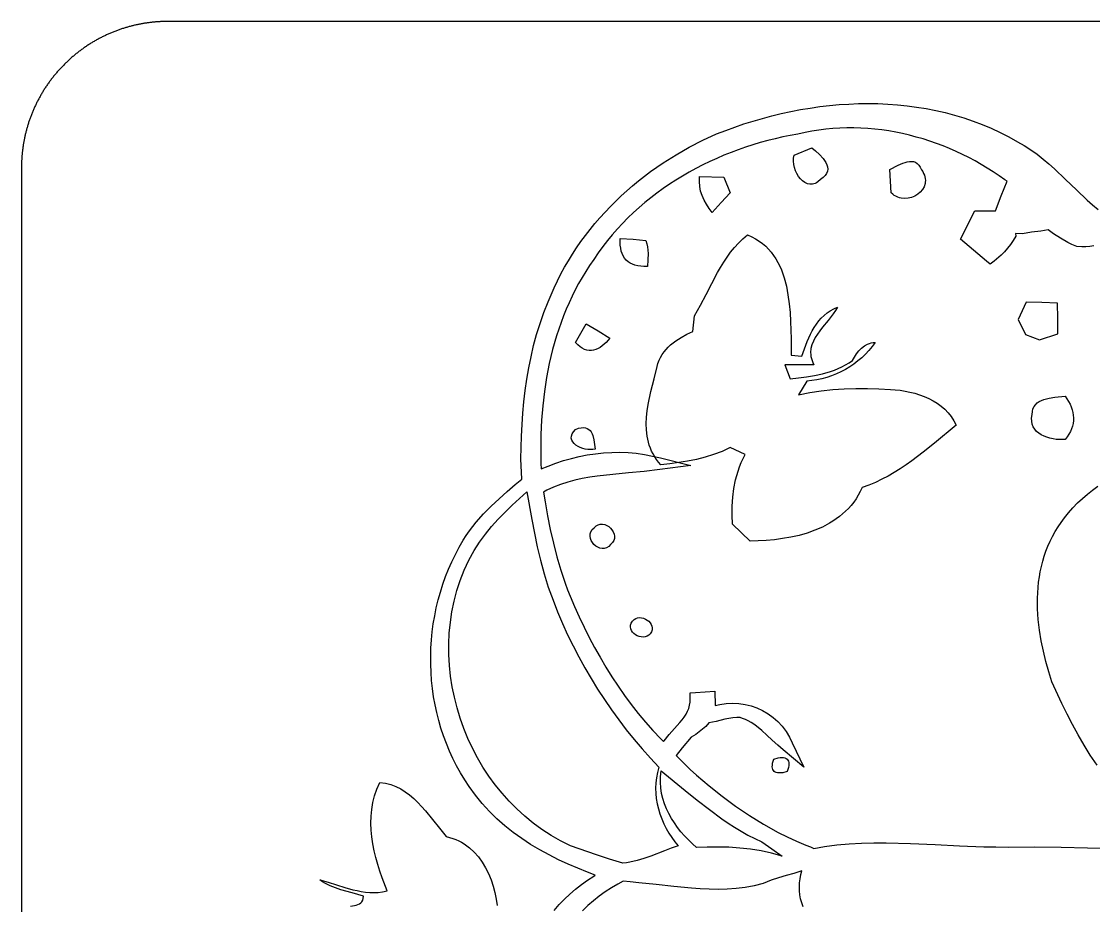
# Model space of a CAD drawing. Extents: x 1 to 4, y 1 to 4.
# Drawn here: x 1 to 1.915, y 3.245 to 4 of the extents above; entities that cross this region are included whole.
import ezdxf

# ---------------------------------------------------------------- set-up
doc = ezdxf.new("R2010")
doc.units = 0
doc.layers.add('SMALL', color=18, linetype='CONTINUOUS')

msp = doc.modelspace()

# ---------------------------------------------------------------- linework, layer by layer
at = {"layer": 'SMALL'}
for points in [[(3.875, 4), (1.125, 4), (1.12431, 4), (1.12362, 3.99999), (1.12292, 3.99998), (1.12223, 3.99997), (1.12153, 3.99995), (1.12083, 3.99993), (1.12013, 3.99991), (1.11943, 3.99988), (1.11872, 3.99984), (1.11802, 3.9998), (1.11731, 3.99976), (1.11661, 3.99972), (1.1159, 3.99967), (1.11519, 3.99961), (1.11448, 3.99956), (1.11377, 3.99949), (1.11306, 3.99943), (1.11234, 3.99936), (1.11163, 3.99928), (1.11091, 3.9992), (1.11019, 3.99912), (1.10948, 3.99903), (1.10876, 3.99894), (1.10804, 3.99884), (1.10732, 3.99874), (1.1066, 3.99864), (1.10587, 3.99853), (1.10515, 3.99841), (1.10443, 3.9983), (1.1037, 3.99817), (1.10298, 3.99805), (1.10225, 3.99791), (1.10153, 3.99778), (1.1008, 3.99764), (1.10008, 3.99749), (1.09935, 3.99734), (1.09862, 3.99718), (1.09789, 3.99703), (1.09717, 3.99686), (1.09644, 3.99669), (1.09571, 3.99652), (1.09498, 3.99634), (1.09425, 3.99616), (1.09352, 3.99597), (1.09279, 3.99578), (1.09206, 3.99558), (1.09133, 3.99538), (1.09061, 3.99517), (1.08988, 3.99496), (1.08915, 3.99475), (1.08842, 3.99453), (1.08769, 3.9943), (1.08696, 3.99407), (1.08624, 3.99384), (1.08551, 3.9936), (1.08478, 3.99335), (1.08406, 3.9931), (1.08333, 3.99285), (1.0826, 3.99259), (1.08188, 3.99233), (1.08116, 3.99206), (1.08043, 3.99178), (1.07971, 3.99151), (1.07899, 3.99122), (1.07827, 3.99094), (1.07755, 3.99064), (1.07683, 3.99035), (1.07611, 3.99004), (1.07539, 3.98974), (1.07468, 3.98942), (1.07396, 3.98911), (1.07325, 3.98878), (1.07254, 3.98846), (1.07183, 3.98813), (1.07112, 3.98779), (1.07041, 3.98745), (1.0697, 3.9871), (1.06899, 3.98675), (1.06829, 3.9864), (1.06759, 3.98604), (1.06689, 3.98567), (1.06619, 3.9853), (1.06549, 3.98493), (1.06479, 3.98455), (1.0641, 3.98416), (1.06341, 3.98377), (1.06272, 3.98338), (1.06203, 3.98298), (1.06134, 3.98258), (1.06066, 3.98217), (1.05998, 3.98176), (1.0593, 3.98134), (1.05862, 3.98092), (1.05794, 3.98049), (1.05727, 3.98006), (1.0566, 3.97962), (1.05593, 3.97918), (1.05526, 3.97874), (1.0546, 3.97829), (1.05394, 3.97784), (1.05328, 3.97738), (1.05262, 3.97691), (1.05197, 3.97645), (1.05132, 3.97598), (1.05067, 3.9755), (1.05002, 3.97502), (1.04938, 3.97453), (1.04874, 3.97404), (1.04811, 3.97355), (1.04747, 3.97305), (1.04684, 3.97255), (1.04621, 3.97204), (1.04559, 3.97153), (1.04497, 3.97102), (1.04435, 3.9705), (1.04373, 3.96998), (1.04312, 3.96945), (1.04251, 3.96892), (1.04191, 3.96838), (1.0413, 3.96784), (1.0407, 3.9673), (1.04011, 3.96675), (1.03952, 3.9662), (1.03893, 3.96565), (1.03834, 3.96509), (1.03776, 3.96453), (1.03719, 3.96396), (1.03661, 3.96339), (1.03604, 3.96281), (1.03547, 3.96224), (1.03491, 3.96166), (1.03435, 3.96107), (1.0338, 3.96048), (1.03325, 3.95989), (1.0327, 3.9593), (1.03216, 3.9587), (1.03162, 3.95809), (1.03108, 3.95749), (1.03055, 3.95688), (1.03002, 3.95627), (1.0295, 3.95565), (1.02898, 3.95503), (1.02847, 3.95441), (1.02796, 3.95379), (1.02745, 3.95316), (1.02695, 3.95253), (1.02645, 3.95189), (1.02596, 3.95126), (1.02547, 3.95062), (1.02498, 3.94998), (1.0245, 3.94933), (1.02402, 3.94868), (1.02355, 3.94803), (1.02309, 3.94738), (1.02262, 3.94672), (1.02216, 3.94606), (1.02171, 3.9454), (1.02126, 3.94474), (1.02082, 3.94407), (1.02038, 3.9434), (1.01994, 3.94273), (1.01951, 3.94206), (1.01908, 3.94138), (1.01866, 3.9407), (1.01824, 3.94002), (1.01783, 3.93934), (1.01742, 3.93866), (1.01702, 3.93797), (1.01662, 3.93728), (1.01623, 3.93659), (1.01584, 3.9359), (1.01545, 3.93521), (1.01507, 3.93451), (1.0147, 3.93381), (1.01433, 3.93311), (1.01396, 3.93241), (1.0136, 3.93171), (1.01325, 3.93101), (1.0129, 3.9303), (1.01255, 3.92959), (1.01221, 3.92888), (1.01187, 3.92817), (1.01154, 3.92746), (1.01122, 3.92675), (1.01089, 3.92604), (1.01058, 3.92532), (1.01026, 3.92461), (1.00996, 3.92389), (1.00965, 3.92317), (1.00936, 3.92245), (1.00906, 3.92173), (1.00878, 3.92101), (1.00849, 3.92029), (1.00822, 3.91957), (1.00794, 3.91884), (1.00767, 3.91812), (1.00741, 3.9174), (1.00715, 3.91667), (1.0069, 3.91594), (1.00665, 3.91522), (1.0064, 3.91449), (1.00616, 3.91376), (1.00593, 3.91304), (1.0057, 3.91231), (1.00547, 3.91158), (1.00525, 3.91085), (1.00504, 3.91012), (1.00483, 3.90939), (1.00462, 3.90867), (1.00442, 3.90794), (1.00422, 3.90721), (1.00403, 3.90648), (1.00384, 3.90575), (1.00366, 3.90502), (1.00348, 3.90429), (1.00331, 3.90356), (1.00314, 3.90283), (1.00297, 3.90211), (1.00282, 3.90138), (1.00266, 3.90065), (1.00251, 3.89992), (1.00236, 3.8992), (1.00222, 3.89847), (1.00209, 3.89775), (1.00195, 3.89702), (1.00183, 3.8963), (1.0017, 3.89557), (1.00159, 3.89485), (1.00147, 3.89413), (1.00136, 3.8934), (1.00126, 3.89268), (1.00116, 3.89196), (1.00106, 3.89124), (1.00097, 3.89052), (1.00088, 3.88981), (1.0008, 3.88909), (1.00072, 3.88837), (1.00064, 3.88766), (1.00057, 3.88694), (1.00051, 3.88623), (1.00044, 3.88552), (1.00039, 3.88481), (1.00033, 3.8841), (1.00028, 3.88339), (1.00024, 3.88269), (1.0002, 3.88198), (1.00016, 3.88128), (1.00012, 3.88057), (1.00009, 3.87987), (1.00007, 3.87917), (1.00005, 3.87847), (1.00003, 3.87777), (1.00002, 3.87708), (1.00001, 3.87638), (1, 3.87569), (1, 3.875), (1, 1.59)], [(1.45474, 3.24126), (1.45891, 3.24617), (1.46337, 3.25082), (1.46807, 3.25524), (1.47296, 3.25942), (1.47802, 3.26337), (1.48319, 3.26709), (1.48843, 3.27059), (1.48974, 3.2714), (1.48308, 3.27388), (1.47475, 3.27721), (1.46648, 3.28076), (1.4583, 3.28455), (1.45024, 3.28861), (1.44232, 3.29294), (1.43457, 3.29756), (1.42702, 3.30249), (1.4197, 3.30775), (1.41263, 3.31335), (1.40584, 3.31932), (1.39937, 3.32566), (1.39323, 3.33239), (1.38747, 3.33953), (1.38216, 3.34701), (1.37831, 3.35277), (1.37469, 3.3587), (1.37131, 3.36476), (1.36817, 3.37094), (1.36527, 3.37723), (1.36262, 3.38363), (1.36021, 3.39012), (1.35804, 3.39669), (1.35611, 3.40334), (1.35442, 3.41006), (1.35297, 3.41684), (1.35176, 3.42367), (1.35078, 3.43054), (1.35005, 3.43744), (1.34955, 3.44436), (1.34929, 3.4513), (1.34926, 3.45825), (1.34947, 3.46519), (1.34992, 3.47212), (1.3506, 3.47903), (1.35151, 3.48592), (1.35266, 3.49276), (1.35405, 3.49956), (1.35567, 3.5063), (1.35752, 3.51298), (1.35961, 3.51958), (1.36193, 3.52611), (1.36448, 3.53254), (1.36727, 3.53887), (1.37029, 3.5451), (1.37354, 3.55121), (1.37702, 3.55717), (1.37956, 3.56123), (1.38228, 3.56518), (1.38513, 3.56898), (1.38814, 3.57268), (1.39436, 3.57965), (1.40094, 3.5863), (1.41446, 3.5988), (1.42125, 3.6049), (1.42711, 3.60919), (1.42628, 3.62666), (1.42646, 3.6364), (1.42678, 3.64613), (1.42727, 3.65586), (1.42796, 3.66559), (1.42885, 3.67531), (1.42996, 3.685), (1.43133, 3.69467), (1.43297, 3.70429), (1.4349, 3.71387), (1.43714, 3.7234), (1.4397, 3.73287), (1.44262, 3.74226), (1.44591, 3.75158), (1.44955, 3.76072), (1.452, 3.76675), (1.45463, 3.77274), (1.45744, 3.77865), (1.4604, 3.78446), (1.46353, 3.79018), (1.4668, 3.79581), (1.47023, 3.80135), (1.4738, 3.80678), (1.47752, 3.81212), (1.48137, 3.81735), (1.48536, 3.82249), (1.48948, 3.82752), (1.49372, 3.83245), (1.49809, 3.83727), (1.50257, 3.84198), (1.50717, 3.84658), (1.51188, 3.85107), (1.5167, 3.85544), (1.52162, 3.8597), (1.52665, 3.86385), (1.53176, 3.86788), (1.53697, 3.87179), (1.54227, 3.87558), (1.54767, 3.87926), (1.55865, 3.8862), (1.56994, 3.89265), (1.58149, 3.89858), (1.59331, 3.90398), (1.60102, 3.907), (1.60874, 3.90983), (1.61655, 3.91249), (1.62443, 3.91497), (1.63239, 3.91729), (1.6404, 3.91942), (1.64848, 3.92137), (1.6566, 3.92314), (1.66478, 3.92471), (1.67299, 3.92609), (1.68123, 3.92726), (1.68949, 3.92823), (1.69778, 3.92899), (1.70608, 3.92953), (1.71439, 3.92986), (1.72269, 3.92996), (1.73099, 3.92983), (1.73927, 3.92947), (1.74754, 3.92887), (1.75578, 3.92803), (1.76398, 3.92694), (1.77215, 3.9256), (1.78026, 3.924), (1.78833, 3.92214), (1.79633, 3.92002), (1.80427, 3.91762), (1.81213, 3.91495), (1.81992, 3.912), (1.82761, 3.90877), (1.83521, 3.90524), (1.84271, 3.90143), (1.85004, 3.89735), (1.85577, 3.89407), (1.86136, 3.89046), (1.86672, 3.88662), (1.87189, 3.88258), (1.87688, 3.87839), (1.88174, 3.87406), (1.89111, 3.86523), (1.90029, 3.85632), (1.90949, 3.84759), (1.91414, 3.84341), (1.91888, 3.83937)], [(1.91516, 3.80835), (1.9118, 3.80791), (1.90843, 3.80765), (1.90501, 3.80757), (1.90074, 3.80793), (1.89647, 3.80971), (1.89313, 3.81145), (1.88687, 3.8151), (1.88083, 3.81883), (1.87626, 3.82205), (1.86988, 3.82107), (1.86213, 3.82001), (1.85426, 3.81874), (1.84824, 3.81899), (1.84853, 3.81674), (1.84649, 3.81303), (1.84418, 3.80958), (1.84163, 3.80636), (1.8389, 3.80335), (1.83598, 3.8005), (1.83009, 3.79549), (1.82686, 3.79275), (1.82362, 3.79548), (1.80142, 3.81426), (1.8137, 3.83846), (1.83118, 3.83826), (1.83616, 3.8511), (1.84111, 3.86353), (1.83932, 3.86486), (1.8344, 3.86832), (1.82939, 3.87166), (1.8243, 3.87487), (1.81912, 3.87796), (1.81386, 3.88093), (1.80853, 3.88376), (1.80313, 3.88645), (1.79766, 3.88902), (1.79213, 3.89144), (1.78654, 3.89371), (1.7809, 3.89585), (1.77521, 3.89783), (1.76947, 3.89967), (1.76369, 3.90135), (1.75787, 3.90288), (1.75202, 3.90424), (1.74614, 3.90545), (1.74023, 3.90649), (1.7343, 3.90737), (1.72836, 3.90808), (1.7224, 3.90861), (1.71643, 3.90897), (1.71045, 3.90916), (1.70447, 3.90916), (1.69849, 3.90898), (1.69252, 3.90862), (1.68655, 3.90807), (1.6806, 3.90733), (1.67467, 3.9064), (1.66876, 3.90527), (1.66268, 3.90391), (1.65609, 3.90271), (1.64967, 3.90139), (1.64328, 3.89993), (1.6369, 3.89833), (1.63056, 3.89659), (1.62425, 3.8947), (1.61798, 3.89267), (1.61176, 3.89049), (1.60559, 3.88818), (1.59947, 3.88573), (1.59341, 3.88313), (1.58742, 3.8804), (1.5815, 3.87752), (1.57565, 3.87451), (1.56988, 3.87136), (1.56419, 3.86806), (1.55859, 3.86464), (1.55309, 3.86107), (1.54768, 3.85737), (1.54238, 3.85353), (1.53719, 3.84956), (1.53211, 3.84545), (1.52714, 3.84121), (1.5223, 3.83683), (1.51758, 3.83232), (1.513, 3.82767), (1.50855, 3.8229), (1.50425, 3.81799), (1.50009, 3.81294), (1.49607, 3.80777), (1.49222, 3.80246), (1.48847, 3.79695), (1.48493, 3.79182), (1.48161, 3.78669), (1.47845, 3.78149), (1.47544, 3.7762), (1.47258, 3.77085), (1.46988, 3.76543), (1.46732, 3.75994), (1.4649, 3.75439), (1.46263, 3.74878), (1.4605, 3.74314), (1.45663, 3.73162), (1.45331, 3.71994), (1.45049, 3.7081), (1.44816, 3.69612), (1.4463, 3.68403), (1.44489, 3.67185), (1.44391, 3.65962), (1.44334, 3.64735), (1.44317, 3.63507), (1.44336, 3.62281), (1.44357, 3.61801), (1.44941, 3.62048), (1.45595, 3.62294), (1.46258, 3.62513), (1.46929, 3.62704), (1.47609, 3.62867), (1.48294, 3.63), (1.48985, 3.63104), (1.49679, 3.63176), (1.50376, 3.63216), (1.51074, 3.63224), (1.51773, 3.63198), (1.52471, 3.63137), (1.53166, 3.63041), (1.53857, 3.62908), (1.54531, 3.62742), (1.57139, 3.62097), (1.54473, 3.6176), (1.53142, 3.61592), (1.51798, 3.61464), (1.50464, 3.61344), (1.49147, 3.61196), (1.48503, 3.61101), (1.47865, 3.60987), (1.47237, 3.6085), (1.4662, 3.60685), (1.46014, 3.6049), (1.4542, 3.60258), (1.44838, 3.59988), (1.44562, 3.59835), (1.44698, 3.58992), (1.44906, 3.57809), (1.45136, 3.56634), (1.45394, 3.55468), (1.45686, 3.54314), (1.46019, 3.53175), (1.46399, 3.52049), (1.46606, 3.51497), (1.46829, 3.50946), (1.4721, 3.50057), (1.47609, 3.49173), (1.48025, 3.48297), (1.4846, 3.4743), (1.48913, 3.46572), (1.49386, 3.45725), (1.49877, 3.4489), (1.50389, 3.44068), (1.50921, 3.4326), (1.51473, 3.42467), (1.52046, 3.4169), (1.52641, 3.40931), (1.53257, 3.40191), (1.53896, 3.3947), (1.54557, 3.3877), (1.54802, 3.38527), (1.54845, 3.38591), (1.55287, 3.39142), (1.55747, 3.39655), (1.56186, 3.40149), (1.56382, 3.40388), (1.5656, 3.4063), (1.56716, 3.40872), (1.56846, 3.41118), (1.56948, 3.4137), (1.57021, 3.41632), (1.57062, 3.41908), (1.57067, 3.42237), (1.57075, 3.42693), (1.57531, 3.42725), (1.59189, 3.42844), (1.59195, 3.41609), (1.59596, 3.41705), (1.60141, 3.41781), (1.60684, 3.41806), (1.61223, 3.41779), (1.61753, 3.41702), (1.62271, 3.41576), (1.62773, 3.41402), (1.63256, 3.4118), (1.63716, 3.40913), (1.6415, 3.406), (1.64554, 3.40243), (1.64924, 3.39843), (1.65257, 3.39401), (1.65548, 3.3892), (1.65786, 3.38423), (1.66779, 3.36347), (1.65013, 3.37825), (1.64538, 3.38224), (1.64073, 3.38648), (1.63623, 3.39071), (1.63178, 3.39474), (1.62725, 3.39845), (1.62501, 3.40009), (1.62269, 3.40161), (1.62034, 3.40297), (1.61792, 3.40417), (1.61543, 3.40518), (1.61341, 3.40594), (1.61054, 3.40584), (1.60712, 3.40557), (1.60365, 3.40506), (1.60016, 3.40437), (1.59289, 3.40258), (1.58665, 3.40129), (1.58396, 3.39825), (1.57985, 3.39474), (1.57553, 3.3915), (1.57168, 3.38907), (1.56396, 3.37992), (1.55873, 3.37353), (1.56063, 3.37154), (1.56568, 3.3665), (1.57082, 3.36158), (1.57606, 3.35677), (1.5814, 3.35207), (1.58681, 3.3475), (1.59797, 3.33865), (1.60945, 3.33026), (1.62126, 3.32231), (1.63338, 3.3148), (1.64569, 3.30777), (1.6535, 3.30409), (1.66141, 3.30039), (1.66935, 3.29696), (1.6733, 3.29543), (1.67619, 3.2941), (1.68535, 3.29586), (1.69585, 3.29712), (1.70635, 3.298), (1.71685, 3.29856), (1.72736, 3.29884), (1.73787, 3.29887), (1.75882, 3.29839), (1.77973, 3.29746), (1.80058, 3.29643), (1.82135, 3.29561), (1.83166, 3.29539), (1.84198, 3.29535), (1.86456, 3.29553), (1.88719, 3.2953), (1.9323, 3.29419)], [(1.9179, 3.36516), (1.91218, 3.37366), (1.90683, 3.38227), (1.90175, 3.39101), (1.89693, 3.39987), (1.89233, 3.40883), (1.88791, 3.41789), (1.87947, 3.43635), (1.8767, 3.44499), (1.87425, 3.45363), (1.8721, 3.46243), (1.87027, 3.47136), (1.86882, 3.4804), (1.86778, 3.4895), (1.86721, 3.49863), (1.86714, 3.50776), (1.86762, 3.51682), (1.86809, 3.52138), (1.8687, 3.52588), (1.86948, 3.53036), (1.87043, 3.5348), (1.87155, 3.5392), (1.87285, 3.54357), (1.87433, 3.54788), (1.876, 3.55215), (1.87787, 3.55635), (1.87994, 3.56049), (1.88221, 3.56456), (1.8847, 3.56855), (1.8874, 3.57247), (1.89026, 3.57621), (1.89368, 3.58063), (1.89738, 3.58494), (1.90129, 3.58904), (1.9054, 3.59293), (1.90968, 3.5966), (1.91414, 3.60006), (1.91875, 3.6033)], [(1.28082, 3.24485), (1.28416, 3.24539), (1.28573, 3.24576), (1.28719, 3.24625), (1.28851, 3.24687), (1.28965, 3.24767), (1.29058, 3.24868), (1.29127, 3.24993), (1.29168, 3.25145), (1.29178, 3.25326), (1.28708, 3.25481), (1.2823, 3.25618), (1.2727, 3.25887), (1.26798, 3.26041), (1.26338, 3.26224), (1.25896, 3.26446), (1.25683, 3.26576), (1.25477, 3.2672), (1.26182, 3.26524), (1.26885, 3.26307), (1.27588, 3.26089), (1.28294, 3.25894), (1.28649, 3.25811), (1.29006, 3.25743), (1.29365, 3.25692), (1.29725, 3.2566), (1.30089, 3.2565), (1.30455, 3.25666), (1.30825, 3.2571), (1.31198, 3.25784), (1.30786, 3.26907), (1.30594, 3.27478), (1.30416, 3.28054), (1.30255, 3.28634), (1.30115, 3.29218), (1.29999, 3.29804), (1.2991, 3.30392), (1.29853, 3.30981), (1.29829, 3.31569), (1.29843, 3.32156), (1.29897, 3.32742), (1.29996, 3.33324), (1.30143, 3.33903), (1.3034, 3.34477), (1.30592, 3.35045), (1.31072, 3.34982), (1.31527, 3.34867), (1.31958, 3.34704), (1.32367, 3.34499), (1.32756, 3.34255), (1.33128, 3.33979), (1.33483, 3.33673), (1.33824, 3.33344), (1.34153, 3.32996), (1.34471, 3.32633), (1.35082, 3.31884), (1.35673, 3.31134), (1.36259, 3.30421), (1.36538, 3.30357), (1.36807, 3.30275), (1.37067, 3.30178), (1.37319, 3.30065), (1.37561, 3.29938), (1.37793, 3.29797), (1.38017, 3.29642), (1.38231, 3.29475), (1.38633, 3.29106), (1.38997, 3.28694), (1.39325, 3.28246), (1.39616, 3.27766), (1.3987, 3.27261), (1.40087, 3.26735), (1.40268, 3.26194), (1.40412, 3.25644), (1.40519, 3.25089), (1.4059, 3.24536)], [(1.66715, 3.24432), (1.66591, 3.24766), (1.66497, 3.25105), (1.66433, 3.25448), (1.66398, 3.25794), (1.6639, 3.26141), (1.66409, 3.26487), (1.66453, 3.26832), (1.66521, 3.27175), (1.66606, 3.27494), (1.65924, 3.27283), (1.65252, 3.27103), (1.64605, 3.26909), (1.63971, 3.26692), (1.63306, 3.26427), (1.62521, 3.26232), (1.61753, 3.26092), (1.60986, 3.25997), (1.6022, 3.25941), (1.59455, 3.25919), (1.58692, 3.25926), (1.57931, 3.25959), (1.57171, 3.26011), (1.55665, 3.26157), (1.54168, 3.26327), (1.52682, 3.26486), (1.51947, 3.26549), (1.51338, 3.26624), (1.50897, 3.26362), (1.50352, 3.2605), (1.49822, 3.2571), (1.4931, 3.25345), (1.48817, 3.24953), (1.48344, 3.24538), (1.47894, 3.24099)]]:
    msp.add_lwpolyline(points, dxfattribs=at)
for points in [[(1.6594, 3.88572), (1.67448, 3.89211), (1.67774, 3.88951), (1.6811, 3.88647), (1.68415, 3.8831), (1.68546, 3.88133), (1.68655, 3.87951), (1.68738, 3.87767), (1.6879, 3.87582), (1.68808, 3.87396), (1.68785, 3.87213), (1.68718, 3.87031), (1.68601, 3.86855), (1.6843, 3.86683), (1.68201, 3.86519), (1.67976, 3.86311), (1.67862, 3.86235), (1.67747, 3.86176), (1.67633, 3.86134), (1.67519, 3.86109), (1.67294, 3.86103), (1.67076, 3.86152), (1.66866, 3.8625), (1.66669, 3.86391), (1.66488, 3.86569), (1.66324, 3.86777), (1.66182, 3.8701), (1.66063, 3.87261), (1.65972, 3.87523), (1.65912, 3.87792), (1.65884, 3.88061), (1.65892, 3.88323)], [(1.74124, 3.87354), (1.74828, 3.8773), (1.75213, 3.87903), (1.75406, 3.87971), (1.75598, 3.88023), (1.75786, 3.88053), (1.75967, 3.88058), (1.7614, 3.88033), (1.76303, 3.87976), (1.76453, 3.87881), (1.76589, 3.87745), (1.76709, 3.87564), (1.7681, 3.87334), (1.76914, 3.87182), (1.76997, 3.8703), (1.77061, 3.86879), (1.77106, 3.86729), (1.77133, 3.86582), (1.77143, 3.86437), (1.77136, 3.86295), (1.77115, 3.86157), (1.77028, 3.85893), (1.7689, 3.85651), (1.76708, 3.85435), (1.76489, 3.85248), (1.76239, 3.85096), (1.75966, 3.84983), (1.75677, 3.84913), (1.75378, 3.84891), (1.75076, 3.84921), (1.74926, 3.84957), (1.74779, 3.85008), (1.74634, 3.85073), (1.74493, 3.85155), (1.74356, 3.85253), (1.74225, 3.85368)], [(1.57877, 3.86768), (1.5995, 3.86701), (1.60482, 3.85375), (1.59719, 3.84538), (1.5894, 3.83706), (1.58682, 3.84043), (1.58451, 3.84394), (1.58252, 3.84757), (1.58088, 3.85134), (1.57964, 3.85523), (1.57885, 3.85925), (1.57854, 3.86341)], [(1.57433, 3.74882), (1.57944, 3.7578), (1.58428, 3.76704), (1.58906, 3.77637), (1.59401, 3.78559), (1.5966, 3.79011), (1.59932, 3.79453), (1.60219, 3.79883), (1.60523, 3.803), (1.60847, 3.807), (1.61195, 3.81082), (1.61568, 3.81443), (1.61969, 3.81781), (1.62324, 3.81627), (1.62656, 3.81453), (1.62964, 3.81259), (1.63251, 3.81046), (1.63517, 3.80815), (1.63762, 3.80568), (1.63988, 3.80305), (1.64195, 3.80028), (1.64384, 3.79737), (1.64556, 3.79433), (1.64712, 3.79117), (1.64852, 3.78791), (1.64978, 3.78454), (1.65091, 3.78109), (1.65277, 3.77397), (1.65418, 3.76661), (1.65521, 3.7591), (1.65592, 3.75152), (1.65637, 3.74394), (1.65679, 3.72911), (1.65698, 3.71524), (1.66606, 3.71423), (1.66822, 3.72046), (1.67062, 3.72678), (1.67338, 3.73299), (1.67492, 3.736), (1.6766, 3.73891), (1.67843, 3.74171), (1.68042, 3.74436), (1.68258, 3.74685), (1.68493, 3.74915), (1.68748, 3.75125), (1.69024, 3.7531), (1.69324, 3.7547), (1.69648, 3.75603), (1.69479, 3.75317), (1.69282, 3.75033), (1.68837, 3.74467), (1.68368, 3.73896), (1.68143, 3.73606), (1.67932, 3.73312), (1.67744, 3.73013), (1.67584, 3.72708), (1.67461, 3.72396), (1.67381, 3.72077), (1.6735, 3.71749), (1.67356, 3.71581), (1.67377, 3.71411), (1.67414, 3.71238), (1.67468, 3.71063), (1.67539, 3.70884), (1.67629, 3.70703), (1.65152, 3.70703), (1.65603, 3.69505), (1.66303, 3.69573), (1.67001, 3.69661), (1.67694, 3.69776), (1.68377, 3.69928), (1.69047, 3.70124), (1.69375, 3.7024), (1.69699, 3.70371), (1.70017, 3.70516), (1.70329, 3.70678), (1.70635, 3.70856), (1.70934, 3.71053), (1.711, 3.71342), (1.71279, 3.71619), (1.71476, 3.71877), (1.71694, 3.72108), (1.71938, 3.72304), (1.72213, 3.72457), (1.72363, 3.72516), (1.72523, 3.72561), (1.72692, 3.72592), (1.72872, 3.72608), (1.72609, 3.72254), (1.72329, 3.71918), (1.72031, 3.716), (1.71717, 3.71301), (1.71388, 3.7102), (1.71044, 3.70759), (1.70688, 3.70518), (1.70318, 3.70296), (1.69937, 3.70096), (1.69545, 3.69916), (1.69143, 3.69758), (1.68732, 3.69621), (1.68313, 3.69507), (1.67887, 3.69416), (1.67455, 3.69348), (1.67017, 3.69303), (1.66324, 3.68118), (1.67287, 3.68325), (1.6826, 3.68479), (1.69238, 3.68585), (1.70221, 3.68649), (1.71207, 3.68676), (1.72194, 3.68672), (1.73181, 3.68641), (1.74164, 3.68589), (1.74578, 3.68562), (1.74995, 3.68517), (1.75413, 3.68453), (1.75829, 3.68369), (1.76241, 3.68266), (1.76646, 3.68141), (1.77042, 3.67994), (1.77426, 3.67824), (1.77796, 3.6763), (1.7815, 3.67412), (1.78484, 3.67168), (1.78797, 3.66897), (1.79086, 3.66599), (1.79349, 3.66274), (1.79582, 3.65919), (1.79784, 3.65534), (1.77914, 3.64002), (1.76964, 3.63242), (1.75993, 3.62509), (1.75498, 3.62159), (1.74995, 3.61823), (1.74482, 3.61502), (1.7396, 3.612), (1.73426, 3.60918), (1.7288, 3.60659), (1.72321, 3.60424), (1.71748, 3.60217), (1.71591, 3.59882), (1.71417, 3.59562), (1.71229, 3.59259), (1.71026, 3.5897), (1.7081, 3.58696), (1.7058, 3.58437), (1.70338, 3.58192), (1.70084, 3.5796), (1.6982, 3.57742), (1.69544, 3.57537), (1.69259, 3.57345), (1.68965, 3.57166), (1.68352, 3.56843), (1.6771, 3.56565), (1.67045, 3.5633), (1.66362, 3.56135), (1.65666, 3.55978), (1.64962, 3.55855), (1.64256, 3.55764), (1.63553, 3.55701), (1.62859, 3.55666), (1.62178, 3.55654), (1.6069, 3.57081), (1.60655, 3.57852), (1.6066, 3.58622), (1.60708, 3.59386), (1.60804, 3.60143), (1.60953, 3.60889), (1.61048, 3.61258), (1.61159, 3.61624), (1.61285, 3.61985), (1.61426, 3.62342), (1.61585, 3.62695), (1.6176, 3.63044), (1.60488, 3.63629), (1.59788, 3.63304), (1.59072, 3.6303), (1.58342, 3.62802), (1.57601, 3.62615), (1.56851, 3.62464), (1.56095, 3.62341), (1.55334, 3.62242), (1.54572, 3.62162), (1.54377, 3.62386), (1.542, 3.62615), (1.54043, 3.62849), (1.53903, 3.63088), (1.5378, 3.63331), (1.53674, 3.63578), (1.53584, 3.63828), (1.53508, 3.64083), (1.53399, 3.646), (1.53341, 3.65129), (1.53328, 3.65666), (1.53353, 3.6621), (1.53412, 3.66759), (1.53498, 3.67309), (1.53727, 3.68409), (1.53993, 3.69492), (1.54249, 3.70541), (1.54324, 3.70818), (1.54422, 3.7108), (1.54541, 3.71329), (1.5468, 3.71565), (1.54837, 3.71787), (1.5501, 3.71998), (1.55198, 3.72197), (1.55399, 3.72384), (1.55835, 3.72726), (1.56304, 3.73029), (1.56794, 3.73295), (1.57291, 3.7353)], [(1.51106, 3.81465), (1.52199, 3.81411), (1.52744, 3.81366), (1.53287, 3.81296), (1.53382, 3.81029), (1.53441, 3.80757), (1.53471, 3.80481), (1.53478, 3.80204), (1.53452, 3.79647), (1.53421, 3.79096), (1.53125, 3.79086), (1.52848, 3.79099), (1.52592, 3.79135), (1.52355, 3.79192), (1.52139, 3.79272), (1.51943, 3.79373), (1.51768, 3.79494), (1.51613, 3.79637), (1.51478, 3.79799), (1.51363, 3.79981), (1.51269, 3.80182), (1.51195, 3.80403), (1.51142, 3.80641), (1.5111, 3.80898), (1.51098, 3.81173)], [(1.85747, 3.76033), (1.85068, 3.74566), (1.857, 3.73281), (1.86885, 3.72816), (1.88446, 3.73328), (1.88451, 3.7464), (1.88419, 3.75953), (1.87083, 3.76013)], [(1.47297, 3.72594), (1.48192, 3.74176), (1.49212, 3.73584), (1.50218, 3.72978), (1.50066, 3.72785), (1.49906, 3.72608), (1.4974, 3.72447), (1.49567, 3.72304), (1.49389, 3.72182), (1.49207, 3.7208), (1.4902, 3.72002), (1.4883, 3.71948), (1.48639, 3.7192), (1.48445, 3.7192), (1.48251, 3.7195), (1.48057, 3.7201), (1.47864, 3.72103), (1.47672, 3.72231), (1.47483, 3.72394)], [(1.86259, 3.66456), (1.86274, 3.66708), (1.86327, 3.66929), (1.86416, 3.67122), (1.86537, 3.67289), (1.86685, 3.67433), (1.86857, 3.67554), (1.8705, 3.67655), (1.87258, 3.67738), (1.8771, 3.67859), (1.88182, 3.67934), (1.89066, 3.68011), (1.89226, 3.67785), (1.89367, 3.67557), (1.89487, 3.67327), (1.89587, 3.67095), (1.89667, 3.66863), (1.89725, 3.66629), (1.89762, 3.66395), (1.89777, 3.66161), (1.89771, 3.65926), (1.89742, 3.65692), (1.89691, 3.65459), (1.89616, 3.65227), (1.89519, 3.64996), (1.89399, 3.64767), (1.89254, 3.6454), (1.89086, 3.64316), (1.88834, 3.64305), (1.88572, 3.64309), (1.88305, 3.64331), (1.88036, 3.6437), (1.87771, 3.64427), (1.87513, 3.64503), (1.87267, 3.64599), (1.87036, 3.64714), (1.86826, 3.64851), (1.86639, 3.6501), (1.8648, 3.65191), (1.86354, 3.65395), (1.86265, 3.65622), (1.86216, 3.65875), (1.86213, 3.66152)], [(1.48959, 3.63501), (1.48766, 3.63467), (1.48558, 3.63457), (1.48341, 3.63471), (1.48121, 3.63506), (1.47903, 3.63562), (1.47694, 3.63637), (1.47498, 3.6373), (1.47322, 3.6384), (1.47171, 3.63966), (1.4705, 3.64107), (1.46966, 3.6426), (1.46924, 3.64426), (1.4693, 3.64602), (1.46989, 3.64788), (1.47107, 3.64983), (1.4729, 3.65184), (1.47542, 3.65271), (1.47766, 3.6532), (1.47963, 3.65333), (1.48137, 3.65313), (1.48287, 3.65263), (1.48417, 3.65185), (1.48528, 3.65083), (1.48622, 3.64958), (1.487, 3.64815), (1.48764, 3.64655), (1.48858, 3.64296), (1.48919, 3.63904)], [(1.38628, 3.54846), (1.39092, 3.55554), (1.39594, 3.56233), (1.40128, 3.56885), (1.4069, 3.57513), (1.41276, 3.5812), (1.41881, 3.58709), (1.43131, 3.59847), (1.43549, 3.57497), (1.43776, 3.56326), (1.44023, 3.55162), (1.44299, 3.54004), (1.4461, 3.52855), (1.44963, 3.51717), (1.45365, 3.50592), (1.45757, 3.49603), (1.46174, 3.48625), (1.46614, 3.47658), (1.47078, 3.46703), (1.47566, 3.4576), (1.48077, 3.4483), (1.48611, 3.43914), (1.49168, 3.43011), (1.49747, 3.42122), (1.50348, 3.41248), (1.50971, 3.40389), (1.51616, 3.39545), (1.52281, 3.38718), (1.52968, 3.37907), (1.53676, 3.37114), (1.54404, 3.36337), (1.54278, 3.35895), (1.5419, 3.3545), (1.54137, 3.35003), (1.54119, 3.34556), (1.54134, 3.3411), (1.5418, 3.33666), (1.54257, 3.33226), (1.54361, 3.3279), (1.54493, 3.32361), (1.5465, 3.31938), (1.5483, 3.31525), (1.55033, 3.31121), (1.55257, 3.30727), (1.55501, 3.30347), (1.55762, 3.2998), (1.5604, 3.29627), (1.55453, 3.29437), (1.54871, 3.29221), (1.53711, 3.28765), (1.53127, 3.28554), (1.52536, 3.28373), (1.51935, 3.28237), (1.5163, 3.2819), (1.51322, 3.2816), (1.50196, 3.28501), (1.49079, 3.28876), (1.46853, 3.29647), (1.46012, 3.30065), (1.45202, 3.30527), (1.44423, 3.31032), (1.43675, 3.31578), (1.4296, 3.32162), (1.42277, 3.32783), (1.41629, 3.33438), (1.41015, 3.34125), (1.40436, 3.34843), (1.39894, 3.35588), (1.39388, 3.3636), (1.3892, 3.37155), (1.38491, 3.37972), (1.381, 3.38809), (1.3775, 3.39663), (1.3744, 3.40533), (1.37172, 3.41416), (1.36945, 3.42311), (1.36762, 3.43214), (1.36622, 3.44125), (1.36527, 3.45041), (1.36477, 3.4596), (1.36473, 3.46879), (1.36515, 3.47798), (1.36605, 3.48713), (1.36744, 3.49622), (1.36931, 3.50524), (1.37168, 3.51416), (1.37455, 3.52296), (1.37794, 3.53163), (1.38185, 3.54013)], [(1.48872, 3.56791), (1.49037, 3.56945), (1.49215, 3.57043), (1.494, 3.57092), (1.49588, 3.57094), (1.49774, 3.57056), (1.49953, 3.56983), (1.5012, 3.56878), (1.5027, 3.56747), (1.50398, 3.56596), (1.505, 3.56428), (1.50571, 3.56248), (1.50606, 3.56062), (1.50599, 3.55875), (1.50547, 3.5569), (1.50444, 3.55514), (1.50285, 3.55351), (1.50115, 3.55184), (1.49932, 3.55075), (1.49742, 3.55019), (1.4955, 3.55011), (1.49361, 3.55046), (1.49179, 3.55119), (1.4901, 3.55224), (1.48859, 3.55357), (1.4873, 3.55512), (1.48629, 3.55684), (1.48559, 3.55868), (1.48527, 3.5606), (1.48538, 3.56253), (1.48595, 3.56442), (1.48705, 3.56624)], [(1.52156, 3.48816), (1.52286, 3.48947), (1.52431, 3.49039), (1.52589, 3.49093), (1.52753, 3.49113), (1.52921, 3.49102), (1.53087, 3.49062), (1.53246, 3.48996), (1.53395, 3.48908), (1.53529, 3.488), (1.53644, 3.48676), (1.53734, 3.48537), (1.53796, 3.48388), (1.53825, 3.4823), (1.53817, 3.48068), (1.53767, 3.47903), (1.5367, 3.47739), (1.53538, 3.47612), (1.53389, 3.47524), (1.53227, 3.47471), (1.53058, 3.47451), (1.52886, 3.47461), (1.52716, 3.47499), (1.52553, 3.47561), (1.52401, 3.47646), (1.52265, 3.47751), (1.5215, 3.47873), (1.5206, 3.48009), (1.52, 3.48157), (1.51975, 3.48314), (1.5199, 3.48478), (1.52048, 3.48646)], [(1.64203, 3.37044), (1.64591, 3.37142), (1.64758, 3.37166), (1.64909, 3.37173), (1.65042, 3.37164), (1.65158, 3.37138), (1.65256, 3.37095), (1.65338, 3.37036), (1.65401, 3.3696), (1.65448, 3.36868), (1.65477, 3.36759), (1.65489, 3.36633), (1.65483, 3.36491), (1.6546, 3.36333), (1.65361, 3.35967), (1.64977, 3.35878), (1.64661, 3.35853), (1.64528, 3.35864), (1.64413, 3.35891), (1.64315, 3.35934), (1.64235, 3.35993), (1.64171, 3.36069), (1.64124, 3.3616), (1.64095, 3.36267), (1.64082, 3.3639), (1.64087, 3.3653), (1.64109, 3.36685)], [(1.54606, 3.36028), (1.56649, 3.34372), (1.57672, 3.33542), (1.58708, 3.32732), (1.59767, 3.31954), (1.60308, 3.31583), (1.60858, 3.31225), (1.61419, 3.30884), (1.61991, 3.30559), (1.62575, 3.30254), (1.63174, 3.2997), (1.64048, 3.29371), (1.64917, 3.28752), (1.64022, 3.29002), (1.6312, 3.29199), (1.62211, 3.29347), (1.61298, 3.2945), (1.60379, 3.29511), (1.59458, 3.29535), (1.58533, 3.29525), (1.57608, 3.29486), (1.57259, 3.29805), (1.56921, 3.30137), (1.56596, 3.30481), (1.56286, 3.30837), (1.55994, 3.31206), (1.55722, 3.31587), (1.55472, 3.31979), (1.55246, 3.32383), (1.55048, 3.32799), (1.54878, 3.33227), (1.54741, 3.33666), (1.54637, 3.34116), (1.54569, 3.34577), (1.5454, 3.3505), (1.54551, 3.35533)]]:
    msp.add_lwpolyline(points, close=True, dxfattribs=at)

doc.saveas('drawing.dxf')
